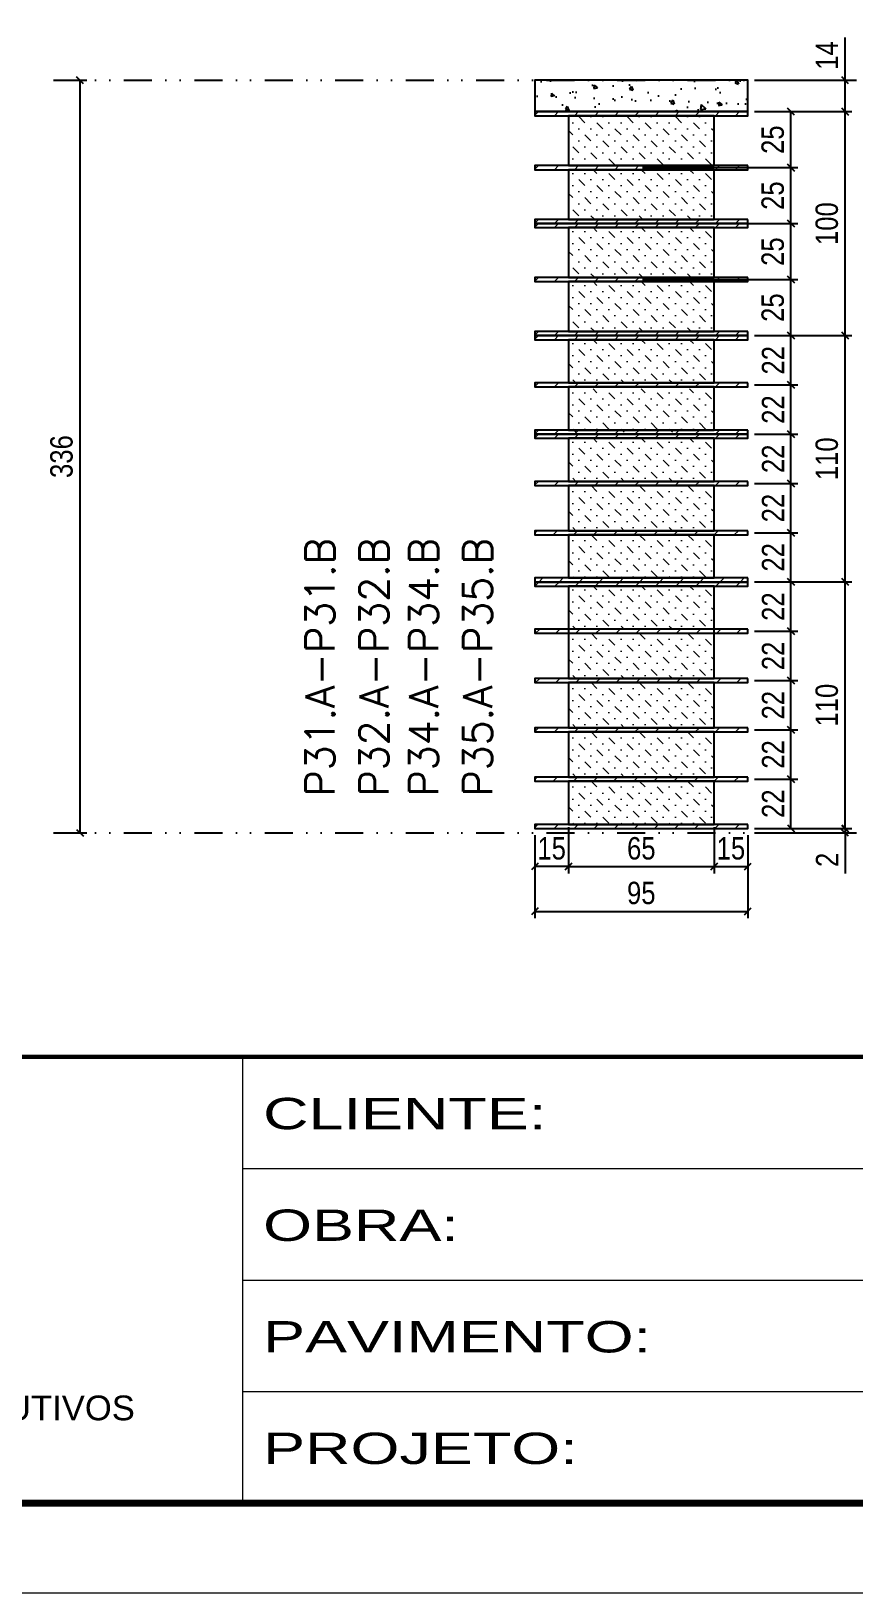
# Model space of a CAD drawing. Header units: millimetres. Extents: x 1945 to 8225, y 304 to 15137.
# Drawn here: x 2276 to 2643, y 1453 to 2150 of the extents above; entities that cross this region are included whole.
import ezdxf

# ---------------------------------------------------------------- set-up
doc = ezdxf.new("R2010")
doc.units = ezdxf.units.MM
for name, pattern in [('CONTINUO', [0]), ('DASHED', [0.75, 0.5, -0.25]), ('DIVIDE2', [0.625, 0.25, -0.125, 0, -0.125, 0, -0.125])]:
    doc.linetypes.add(name, pattern=pattern)
for name, color, linetype, lineweight in [('CONCRETO', 251, 'Continuous', 25), ('Folhas', 255, 'Continuous', 9), ('HACHURACONCRETO', 7, 'Continuous', 13), ('SARRAFO DE PRESSAO', 251, 'DASHED', 9), ('Texto Seção', 7, 'Continuous', 15)]:
    doc.layers.add(name, color=color, linetype=linetype, lineweight=lineweight)
doc.layers.add('COTA', color=241, linetype='Continuous')
doc.layers.add('Nível', color=160, linetype='Continuous')
doc.styles.add('ARIAL', font='arial.ttf')
doc.styles.add('COTA TECNICA', font='techl___.ttf', dxfattribs={"height": 10})
doc.styles.add('COTA TECNICA-50', font='techl___.ttf', dxfattribs={"height": 10})
doc.styles.add('REGUA-120', font='ROMANS.shx', dxfattribs={"height": 15})
doc.styles.add('Tecnologia', font='')
doc.styles.get('Tecnologia').set_extended_font_data('Forgotten Futurist')
doc.dimstyles.new('COTA PAINEL-50', dxfattribs={"dimtxt": 10, "dimasz": 3, "dimexe": 3, "dimexo": 3, "dimgap": 3, "dimtad": 1, "dimdec": 1, "dimzin": 12, "dimdsep": 46, "dimtxsty": 'COTA TECNICA-50', "dimblk1": 'OBLIQUE', "dimblk2": 'OBLIQUE', "dimsah": 1, "dimcen": 0.9, "dimclrd": 4, "dimclre": 4, "dimclrt": 240, "dimadec": 1, "dimazin": 3, "dimtfac": 1, "dimtdec": 1, "dimtmove": 0, "dimatfit": 3, "dimfxl": 1, "dimtolj": 1, "dimtzin": 12, "dimarcsym": 0})
doc.dimstyles.new('PAINEL', dxfattribs={"dimtxt": 10, "dimasz": 3, "dimexe": 3, "dimexo": 3, "dimgap": 3, "dimtad": 1, "dimdec": 1, "dimzin": 12, "dimdsep": 46, "dimtxsty": 'COTA TECNICA', "dimblk1": 'OBLIQUE', "dimblk2": 'OBLIQUE', "dimsah": 1, "dimcen": 0.9, "dimclrd": 4, "dimclre": 4, "dimclrt": 240, "dimadec": 1, "dimazin": 3, "dimtfac": 1, "dimtdec": 1, "dimtmove": 0, "dimatfit": 3, "dimfxl": 1, "dimtolj": 1, "dimtzin": 12, "dimarcsym": 0})
pattern_1 = [(45, (19209.22, 5508.4567), (-4.490128, 4.490128), [])]

# ---------------------------------------------------------------- blocks, each defined once
blk = doc.blocks.new('9999999999')
at = {"color": 30, "linetype": 'CONTINUO'}
for p, q in [((98564.56, 34230.21), (98564.56, 34429.45)), ((98564.56, 34379.64), (99583.98, 34379.64)), ((98564.56, 34329.83), (99487.98, 34329.83)), ((98564.56, 34280.02), (99487.98, 34280.02))]:
    blk.add_line(p, q, dxfattribs=at)
at = {"color": 30, "linetype": 'CONTINUO', "const_width": 2}
blk.add_lwpolyline([(99583.98, 34230.21), (99583.98, 34414.45, 0.414214), (99568.98, 34429.45), (98228.98, 34429.45, 0.414214), (98213.98, 34414.45), (98213.98, 34245.21, 0.414214), (98228.98, 34230.21), (99583.98, 34230.21)], format="xyb", dxfattribs=at)
at = {"layer": 'Folhas'}
blk.add_lwpolyline([(98138.98, 34190.21), (99623.98, 34190.21), (99623.98, 35240.21), (98138.98, 35240.21)], close=True, dxfattribs=at)
at = {"layer": 'Folhas', "color": 30, "const_width": 3}
blk.add_lwpolyline([(98213.98, 34230.21), (99583.98, 34230.21), (99583.98, 35200.21), (98213.98, 35200.21)], close=True, dxfattribs=at)
at = {"color": 7, "linetype": 'Continuous', "ltscale": 5, "style": 'ARIAL'}
blk.add_text('NOVA SISTEMAS CONSTRUTIVOS', height=11.0592, dxfattribs=at).set_placement((98263.19, 34267.21))
at = {"layer": 'Folhas', "color": 7, "style": 'Tecnologia', "width": 1.5}
for s, p in [('CLIENTE:', (98573.65, 34397.17)), ('OBRA:', (98573.65, 34347.31)), ('PAVIMENTO:', (98573.65, 34297.5)), ('PROJETO:', (98573.65, 34247.69))]:
    blk.add_text(s, height=14, dxfattribs=at).set_placement(p)
blk = doc.blocks.new('_Oblique')
at = {"color": 0, "linetype": 'ByBlock', "lineweight": -2}
blk.add_line((-0.5, -0.5), (0.5, 0.5), dxfattribs=at)
blk = doc.blocks.new('*D1348')
at = {"layer": 'COTA', "color": 4, "lineweight": -2, "transparency": 16777216}
for p, q in [((2500.84, 1791.07), (2500.84, 1754.03)), ((2595.84, 1791.04), (2595.84, 1754.03)), ((2500.84, 1757.03), (2595.84, 1757.03))]:
    blk.add_line(p, q, dxfattribs=at)
at = {"layer": 'Defpoints', "color": 0, "transparency": 16777216}
for p in [(2500.84, 1794.07), (2595.84, 1794.04), (2595.84, 1757.03)]:
    blk.add_point(p, dxfattribs=at)
at = {"layer": 'COTA', "color": 4, "lineweight": -2, "transparency": 16777216, "xscale": 3, "yscale": 3, "zscale": 3, "rotation": 180}
blk.add_blockref('_Oblique', (2500.84, 1757.03), dxfattribs=at)
at = {"layer": 'COTA', "color": 4, "lineweight": -2, "transparency": 16777216, "xscale": 3, "yscale": 3, "zscale": 3}
blk.add_blockref('_Oblique', (2595.84, 1757.03), dxfattribs=at)
at = {"layer": 'COTA', "color": 240, "transparency": 16777216, "insert": (2548.34, 1765.17), "char_height": 10, "attachment_point": 5, "style": 'COTA TECNICA'}
blk.add_mtext('\\A1;95', dxfattribs=at)
blk = doc.blocks.new('*D1349')
at = {"layer": 'COTA', "color": 4, "lineweight": -2, "transparency": 16777216}
for p, q in [((2515.84, 1794.67), (2515.84, 1773.99)), ((2500.84, 1791.07), (2500.84, 1773.99)), ((2515.84, 1776.99), (2500.84, 1776.99))]:
    blk.add_line(p, q, dxfattribs=at)
at = {"layer": 'Defpoints', "color": 0, "transparency": 16777216}
for p in [(2500.84, 1794.07), (2515.84, 1797.67), (2500.84, 1776.99)]:
    blk.add_point(p, dxfattribs=at)
at = {"layer": 'COTA', "color": 4, "lineweight": -2, "transparency": 16777216, "xscale": 3, "yscale": 3, "zscale": 3, "rotation": 180}
blk.add_blockref('_Oblique', (2500.84, 1776.99), dxfattribs=at)
at = {"layer": 'COTA', "color": 4, "lineweight": -2, "transparency": 16777216, "xscale": 3, "yscale": 3, "zscale": 3}
blk.add_blockref('_Oblique', (2515.84, 1776.99), dxfattribs=at)
at = {"layer": 'COTA', "color": 240, "transparency": 16777216, "insert": (2508.34, 1785.1), "char_height": 10, "attachment_point": 5, "style": 'COTA TECNICA'}
blk.add_mtext('\\A1;15', dxfattribs=at)
blk = doc.blocks.new('*D1350')
at = {"layer": 'COTA', "color": 4, "lineweight": -2, "transparency": 16777216}
for p, q in [((2580.88, 1794.67), (2580.88, 1773.99)), ((2595.84, 1791.04), (2595.84, 1773.99)), ((2580.88, 1776.99), (2595.84, 1776.99))]:
    blk.add_line(p, q, dxfattribs=at)
at = {"layer": 'Defpoints', "color": 0, "transparency": 16777216}
for p in [(2580.88, 1797.67), (2595.84, 1794.04), (2595.84, 1776.99)]:
    blk.add_point(p, dxfattribs=at)
at = {"layer": 'COTA', "color": 4, "lineweight": -2, "transparency": 16777216, "xscale": 3, "yscale": 3, "zscale": 3, "rotation": 180}
blk.add_blockref('_Oblique', (2580.88, 1776.99), dxfattribs=at)
at = {"layer": 'COTA', "color": 4, "lineweight": -2, "transparency": 16777216, "xscale": 3, "yscale": 3, "zscale": 3}
blk.add_blockref('_Oblique', (2595.84, 1776.99), dxfattribs=at)
at = {"layer": 'COTA', "color": 240, "transparency": 16777216, "insert": (2588.36, 1785.1), "char_height": 10, "attachment_point": 5, "style": 'COTA TECNICA'}
blk.add_mtext('\\A1;15', dxfattribs=at)
blk = doc.blocks.new('*D1351')
at = {"layer": 'COTA', "color": 4, "lineweight": -2, "transparency": 16777216}
for p, q in [((2515.84, 1794.67), (2515.84, 1773.99)), ((2580.88, 1794.67), (2580.88, 1773.99)), ((2515.84, 1776.99), (2580.88, 1776.99))]:
    blk.add_line(p, q, dxfattribs=at)
at = {"layer": 'Defpoints', "color": 0, "transparency": 16777216}
for p in [(2515.84, 1797.67), (2580.88, 1797.67), (2580.88, 1776.99)]:
    blk.add_point(p, dxfattribs=at)
at = {"layer": 'COTA', "color": 4, "lineweight": -2, "transparency": 16777216, "xscale": 3, "yscale": 3, "zscale": 3, "rotation": 180}
blk.add_blockref('_Oblique', (2515.84, 1776.99), dxfattribs=at)
at = {"layer": 'COTA', "color": 4, "lineweight": -2, "transparency": 16777216, "xscale": 3, "yscale": 3, "zscale": 3}
blk.add_blockref('_Oblique', (2580.88, 1776.99), dxfattribs=at)
at = {"layer": 'COTA', "color": 240, "transparency": 16777216, "insert": (2548.36, 1785.1), "char_height": 10, "attachment_point": 5, "style": 'COTA TECNICA'}
blk.add_mtext('\\A1;65', dxfattribs=at)
blk = doc.blocks.new('*D1352')
at = {"layer": 'COTA', "color": 4, "lineweight": -2, "transparency": 16777216}
for p, q in [((2598.84, 1794.07), (2642.28, 1794.07)), ((2598.84, 1792.07), (2642.28, 1792.07)), ((2639.28, 1794.07), (2639.28, 1797.07)), ((2639.28, 1794.07), (2639.28, 1792.07)), ((2639.28, 1792.07), (2639.28, 1773.96))]:
    blk.add_line(p, q, dxfattribs=at)
at = {"layer": 'Defpoints', "color": 0, "transparency": 16777216}
for p in [(2595.84, 1794.07), (2595.84, 1792.07), (2639.28, 1792.07)]:
    blk.add_point(p, dxfattribs=at)
at = {"layer": 'COTA', "color": 4, "lineweight": -2, "transparency": 16777216, "xscale": 3, "yscale": 3, "zscale": 3}
for p, rotation in [((2639.28, 1794.07), 270), ((2639.28, 1792.07), 90)]:
    blk.add_blockref('_Oblique', p, dxfattribs=dict(at, rotation=rotation))
at = {"layer": 'COTA', "color": 240, "transparency": 16777216, "insert": (2631.28, 1780.01), "char_height": 10, "attachment_point": 5, "rotation": 90, "style": 'COTA TECNICA'}
blk.add_mtext('\\A1;2', dxfattribs=at)
blk = doc.blocks.new('*D1353')
at = {"layer": 'COTA', "color": 4, "lineweight": -2, "transparency": 16777216}
for p, q in [((2598.85, 1904.09), (2642.29, 1904.09)), ((2639.29, 1794.09), (2639.29, 1904.09)), ((2598.85, 1794.09), (2642.29, 1794.09))]:
    blk.add_line(p, q, dxfattribs=at)
at = {"layer": 'Defpoints', "color": 0, "transparency": 16777216}
for p in [(2595.85, 1904.09), (2639.29, 1904.09), (2595.85, 1794.09)]:
    blk.add_point(p, dxfattribs=at)
at = {"layer": 'COTA', "color": 4, "lineweight": -2, "transparency": 16777216, "xscale": 3, "yscale": 3, "zscale": 3}
for p, rotation in [((2639.29, 1904.09), 90), ((2639.29, 1794.09), 270)]:
    blk.add_blockref('_Oblique', p, dxfattribs=dict(at, rotation=rotation))
at = {"layer": 'COTA', "color": 240, "transparency": 16777216, "insert": (2631.18, 1849.09), "char_height": 10, "attachment_point": 5, "rotation": 90, "style": 'COTA TECNICA'}
blk.add_mtext('\\A1;110', dxfattribs=at)
blk = doc.blocks.new('*D1354')
at = {"layer": 'COTA', "color": 4, "lineweight": -2, "transparency": 16777216}
for p, q in [((2598.85, 2014.09), (2642.29, 2014.09)), ((2639.29, 1904.09), (2639.29, 2014.09)), ((2598.85, 1904.09), (2642.29, 1904.09))]:
    blk.add_line(p, q, dxfattribs=at)
at = {"layer": 'Defpoints', "color": 0, "transparency": 16777216}
for p in [(2595.85, 2014.09), (2639.29, 2014.09), (2595.85, 1904.09)]:
    blk.add_point(p, dxfattribs=at)
at = {"layer": 'COTA', "color": 4, "lineweight": -2, "transparency": 16777216, "xscale": 3, "yscale": 3, "zscale": 3}
for p, rotation in [((2639.29, 2014.09), 90), ((2639.29, 1904.09), 270)]:
    blk.add_blockref('_Oblique', p, dxfattribs=dict(at, rotation=rotation))
at = {"layer": 'COTA', "color": 240, "transparency": 16777216, "insert": (2631.18, 1959.09), "char_height": 10, "attachment_point": 5, "rotation": 90, "style": 'COTA TECNICA'}
blk.add_mtext('\\A1;110', dxfattribs=at)
blk = doc.blocks.new('*D1355')
at = {"layer": 'COTA', "color": 4, "lineweight": -2, "transparency": 16777216}
for p, q in [((2598.84, 1816.07), (2618.16, 1816.07)), ((2615.16, 1794.09), (2615.16, 1816.07)), ((2598.85, 1794.09), (2618.16, 1794.09))]:
    blk.add_line(p, q, dxfattribs=at)
at = {"layer": 'Defpoints', "color": 0, "transparency": 16777216}
for p in [(2595.84, 1816.07), (2615.16, 1816.07), (2595.85, 1794.09)]:
    blk.add_point(p, dxfattribs=at)
at = {"layer": 'COTA', "color": 4, "lineweight": -2, "transparency": 16777216, "xscale": 3, "yscale": 3, "zscale": 3}
for p, rotation in [((2615.16, 1816.07), 90), ((2615.16, 1794.09), 270)]:
    blk.add_blockref('_Oblique', p, dxfattribs=dict(at, rotation=rotation))
at = {"layer": 'COTA', "color": 240, "transparency": 16777216, "insert": (2607.16, 1805.08), "char_height": 10, "attachment_point": 5, "rotation": 90, "style": 'COTA TECNICA'}
blk.add_mtext('\\A1;22', dxfattribs=at)
blk = doc.blocks.new('*D1356')
at = {"layer": 'COTA', "color": 4, "lineweight": -2, "transparency": 16777216}
for p, q in [((2598.84, 1838.07), (2618.16, 1838.07)), ((2615.16, 1816.07), (2615.16, 1838.07)), ((2598.84, 1816.07), (2618.16, 1816.07))]:
    blk.add_line(p, q, dxfattribs=at)
at = {"layer": 'Defpoints', "color": 0, "transparency": 16777216}
for p in [(2595.84, 1838.07), (2615.16, 1838.07), (2595.84, 1816.07)]:
    blk.add_point(p, dxfattribs=at)
at = {"layer": 'COTA', "color": 4, "lineweight": -2, "transparency": 16777216, "xscale": 3, "yscale": 3, "zscale": 3}
for p, rotation in [((2615.16, 1838.07), 90), ((2615.16, 1816.07), 270)]:
    blk.add_blockref('_Oblique', p, dxfattribs=dict(at, rotation=rotation))
at = {"layer": 'COTA', "color": 240, "transparency": 16777216, "insert": (2607.16, 1827.07), "char_height": 10, "attachment_point": 5, "rotation": 90, "style": 'COTA TECNICA'}
blk.add_mtext('\\A1;22', dxfattribs=at)
blk = doc.blocks.new('*D1357')
at = {"layer": 'COTA', "color": 4, "lineweight": -2, "transparency": 16777216}
for p, q in [((2598.84, 1860.07), (2618.16, 1860.07)), ((2615.16, 1838.07), (2615.16, 1860.07)), ((2598.84, 1838.07), (2618.16, 1838.07))]:
    blk.add_line(p, q, dxfattribs=at)
at = {"layer": 'Defpoints', "color": 0, "transparency": 16777216}
for p in [(2595.84, 1860.07), (2615.16, 1860.07), (2595.84, 1838.07)]:
    blk.add_point(p, dxfattribs=at)
at = {"layer": 'COTA', "color": 4, "lineweight": -2, "transparency": 16777216, "xscale": 3, "yscale": 3, "zscale": 3}
for p, rotation in [((2615.16, 1860.07), 90), ((2615.16, 1838.07), 270)]:
    blk.add_blockref('_Oblique', p, dxfattribs=dict(at, rotation=rotation))
at = {"layer": 'COTA', "color": 240, "transparency": 16777216, "insert": (2607.16, 1849.07), "char_height": 10, "attachment_point": 5, "rotation": 90, "style": 'COTA TECNICA'}
blk.add_mtext('\\A1;22', dxfattribs=at)
blk = doc.blocks.new('*D1358')
at = {"layer": 'COTA', "color": 4, "lineweight": -2, "transparency": 16777216}
for p, q in [((2598.84, 1882.07), (2618.16, 1882.07)), ((2615.16, 1860.07), (2615.16, 1882.07)), ((2598.84, 1860.07), (2618.16, 1860.07))]:
    blk.add_line(p, q, dxfattribs=at)
at = {"layer": 'Defpoints', "color": 0, "transparency": 16777216}
for p in [(2595.84, 1882.07), (2615.16, 1882.07), (2595.84, 1860.07)]:
    blk.add_point(p, dxfattribs=at)
at = {"layer": 'COTA', "color": 4, "lineweight": -2, "transparency": 16777216, "xscale": 3, "yscale": 3, "zscale": 3}
for p, rotation in [((2615.16, 1882.07), 90), ((2615.16, 1860.07), 270)]:
    blk.add_blockref('_Oblique', p, dxfattribs=dict(at, rotation=rotation))
at = {"layer": 'COTA', "color": 240, "transparency": 16777216, "insert": (2607.16, 1871.07), "char_height": 10, "attachment_point": 5, "rotation": 90, "style": 'COTA TECNICA'}
blk.add_mtext('\\A1;22', dxfattribs=at)
blk = doc.blocks.new('*D1359')
at = {"layer": 'COTA', "color": 4, "lineweight": -2, "transparency": 16777216}
for p, q in [((2598.85, 1904.09), (2618.16, 1904.09)), ((2615.16, 1882.07), (2615.16, 1904.09)), ((2598.84, 1882.07), (2618.16, 1882.07))]:
    blk.add_line(p, q, dxfattribs=at)
at = {"layer": 'Defpoints', "color": 0, "transparency": 16777216}
for p in [(2595.85, 1904.09), (2615.16, 1904.09), (2595.84, 1882.07)]:
    blk.add_point(p, dxfattribs=at)
at = {"layer": 'COTA', "color": 4, "lineweight": -2, "transparency": 16777216, "xscale": 3, "yscale": 3, "zscale": 3}
for p, rotation in [((2615.16, 1904.09), 90), ((2615.16, 1882.07), 270)]:
    blk.add_blockref('_Oblique', p, dxfattribs=dict(at, rotation=rotation))
at = {"layer": 'COTA', "color": 240, "transparency": 16777216, "insert": (2607.16, 1893.08), "char_height": 10, "attachment_point": 5, "rotation": 90, "style": 'COTA TECNICA'}
blk.add_mtext('\\A1;22', dxfattribs=at)
blk = doc.blocks.new('*D1360')
at = {"layer": 'COTA', "color": 4, "lineweight": -2, "transparency": 16777216}
for p, q in [((2598.84, 1926.07), (2618.16, 1926.07)), ((2615.16, 1904.09), (2615.16, 1926.07)), ((2598.85, 1904.09), (2618.16, 1904.09))]:
    blk.add_line(p, q, dxfattribs=at)
at = {"layer": 'Defpoints', "color": 0, "transparency": 16777216}
for p in [(2595.84, 1926.07), (2615.16, 1926.07), (2595.85, 1904.09)]:
    blk.add_point(p, dxfattribs=at)
at = {"layer": 'COTA', "color": 4, "lineweight": -2, "transparency": 16777216, "xscale": 3, "yscale": 3, "zscale": 3}
for p, rotation in [((2615.16, 1926.07), 90), ((2615.16, 1904.09), 270)]:
    blk.add_blockref('_Oblique', p, dxfattribs=dict(at, rotation=rotation))
at = {"layer": 'COTA', "color": 240, "transparency": 16777216, "insert": (2607.16, 1915.08), "char_height": 10, "attachment_point": 5, "rotation": 90, "style": 'COTA TECNICA'}
blk.add_mtext('\\A1;22', dxfattribs=at)
blk = doc.blocks.new('*D1361')
at = {"layer": 'COTA', "color": 4, "lineweight": -2, "transparency": 16777216}
for p, q in [((2598.84, 1948.07), (2618.16, 1948.07)), ((2615.16, 1926.07), (2615.16, 1948.07)), ((2598.84, 1926.07), (2618.16, 1926.07))]:
    blk.add_line(p, q, dxfattribs=at)
at = {"layer": 'Defpoints', "color": 0, "transparency": 16777216}
for p in [(2595.84, 1948.07), (2615.16, 1948.07), (2595.84, 1926.07)]:
    blk.add_point(p, dxfattribs=at)
at = {"layer": 'COTA', "color": 4, "lineweight": -2, "transparency": 16777216, "xscale": 3, "yscale": 3, "zscale": 3}
for p, rotation in [((2615.16, 1948.07), 90), ((2615.16, 1926.07), 270)]:
    blk.add_blockref('_Oblique', p, dxfattribs=dict(at, rotation=rotation))
at = {"layer": 'COTA', "color": 240, "transparency": 16777216, "insert": (2607.16, 1937.07), "char_height": 10, "attachment_point": 5, "rotation": 90, "style": 'COTA TECNICA'}
blk.add_mtext('\\A1;22', dxfattribs=at)
blk = doc.blocks.new('*D1362')
at = {"layer": 'COTA', "color": 4, "lineweight": -2, "transparency": 16777216}
for p, q in [((2598.84, 1970.07), (2618.16, 1970.07)), ((2615.16, 1948.07), (2615.16, 1970.07)), ((2598.84, 1948.07), (2618.16, 1948.07))]:
    blk.add_line(p, q, dxfattribs=at)
at = {"layer": 'Defpoints', "color": 0, "transparency": 16777216}
for p in [(2595.84, 1970.07), (2615.16, 1970.07), (2595.84, 1948.07)]:
    blk.add_point(p, dxfattribs=at)
at = {"layer": 'COTA', "color": 4, "lineweight": -2, "transparency": 16777216, "xscale": 3, "yscale": 3, "zscale": 3}
for p, rotation in [((2615.16, 1970.07), 90), ((2615.16, 1948.07), 270)]:
    blk.add_blockref('_Oblique', p, dxfattribs=dict(at, rotation=rotation))
at = {"layer": 'COTA', "color": 240, "transparency": 16777216, "insert": (2607.16, 1959.07), "char_height": 10, "attachment_point": 5, "rotation": 90, "style": 'COTA TECNICA'}
blk.add_mtext('\\A1;22', dxfattribs=at)
blk = doc.blocks.new('*D1363')
at = {"layer": 'COTA', "color": 4, "lineweight": -2, "transparency": 16777216}
for p, q in [((2598.84, 1992.07), (2618.16, 1992.07)), ((2615.16, 1970.07), (2615.16, 1992.07)), ((2598.84, 1970.07), (2618.16, 1970.07))]:
    blk.add_line(p, q, dxfattribs=at)
at = {"layer": 'Defpoints', "color": 0, "transparency": 16777216}
for p in [(2595.84, 1992.07), (2615.16, 1992.07), (2595.84, 1970.07)]:
    blk.add_point(p, dxfattribs=at)
at = {"layer": 'COTA', "color": 4, "lineweight": -2, "transparency": 16777216, "xscale": 3, "yscale": 3, "zscale": 3}
for p, rotation in [((2615.16, 1992.07), 90), ((2615.16, 1970.07), 270)]:
    blk.add_blockref('_Oblique', p, dxfattribs=dict(at, rotation=rotation))
at = {"layer": 'COTA', "color": 240, "transparency": 16777216, "insert": (2607.16, 1981.07), "char_height": 10, "attachment_point": 5, "rotation": 90, "style": 'COTA TECNICA'}
blk.add_mtext('\\A1;22', dxfattribs=at)
blk = doc.blocks.new('*D1364')
at = {"layer": 'COTA', "color": 4, "lineweight": -2, "transparency": 16777216}
for p, q in [((2598.84, 2014.07), (2618.16, 2014.07)), ((2615.16, 1992.07), (2615.16, 2014.07)), ((2598.84, 1992.07), (2618.16, 1992.07))]:
    blk.add_line(p, q, dxfattribs=at)
at = {"layer": 'Defpoints', "color": 0, "transparency": 16777216}
for p in [(2595.84, 2014.07), (2615.16, 2014.07), (2595.84, 1992.07)]:
    blk.add_point(p, dxfattribs=at)
at = {"layer": 'COTA', "color": 4, "lineweight": -2, "transparency": 16777216, "xscale": 3, "yscale": 3, "zscale": 3}
for p, rotation in [((2615.16, 2014.07), 90), ((2615.16, 1992.07), 270)]:
    blk.add_blockref('_Oblique', p, dxfattribs=dict(at, rotation=rotation))
at = {"layer": 'COTA', "color": 240, "transparency": 16777216, "insert": (2607.16, 2003.07), "char_height": 10, "attachment_point": 5, "rotation": 90, "style": 'COTA TECNICA'}
blk.add_mtext('\\A1;22', dxfattribs=at)
blk = doc.blocks.new('*D1365')
at = {"layer": 'COTA', "color": 4, "lineweight": -2, "transparency": 16777216}
for p, q in [((2548.84, 2039.09), (2618.16, 2039.09)), ((2615.16, 2014.07), (2615.16, 2039.09)), ((2598.84, 2014.07), (2618.16, 2014.07))]:
    blk.add_line(p, q, dxfattribs=at)
at = {"layer": 'Defpoints', "color": 0, "transparency": 16777216}
for p in [(2545.84, 2039.09), (2615.16, 2039.09), (2595.84, 2014.07)]:
    blk.add_point(p, dxfattribs=at)
at = {"layer": 'COTA', "color": 4, "lineweight": -2, "transparency": 16777216, "xscale": 3, "yscale": 3, "zscale": 3}
for p, rotation in [((2615.16, 2039.09), 90), ((2615.16, 2014.07), 270)]:
    blk.add_blockref('_Oblique', p, dxfattribs=dict(at, rotation=rotation))
at = {"layer": 'COTA', "color": 240, "transparency": 16777216, "insert": (2607.05, 2026.58), "char_height": 10, "attachment_point": 5, "rotation": 90, "style": 'COTA TECNICA'}
blk.add_mtext('\\A1;25', dxfattribs=at)
blk = doc.blocks.new('*D1366')
at = {"layer": 'COTA', "color": 4, "lineweight": -2, "transparency": 16777216}
for p, q in [((2548.84, 2064.08), (2618.16, 2064.08)), ((2615.16, 2039.09), (2615.16, 2064.08)), ((2548.84, 2039.09), (2618.16, 2039.09))]:
    blk.add_line(p, q, dxfattribs=at)
at = {"layer": 'Defpoints', "color": 0, "transparency": 16777216}
for p in [(2545.84, 2064.08), (2615.16, 2064.08), (2545.84, 2039.09)]:
    blk.add_point(p, dxfattribs=at)
at = {"layer": 'COTA', "color": 4, "lineweight": -2, "transparency": 16777216, "xscale": 3, "yscale": 3, "zscale": 3}
for p, rotation in [((2615.16, 2064.08), 90), ((2615.16, 2039.09), 270)]:
    blk.add_blockref('_Oblique', p, dxfattribs=dict(at, rotation=rotation))
at = {"layer": 'COTA', "color": 240, "transparency": 16777216, "insert": (2607.05, 2051.58), "char_height": 10, "attachment_point": 5, "rotation": 90, "style": 'COTA TECNICA'}
blk.add_mtext('\\A1;25', dxfattribs=at)
blk = doc.blocks.new('*D1367')
at = {"layer": 'COTA', "color": 4, "lineweight": -2, "transparency": 16777216}
for p, q in [((2548.84, 2089.07), (2618.16, 2089.07)), ((2615.16, 2064.08), (2615.16, 2089.07)), ((2548.84, 2064.08), (2618.16, 2064.08))]:
    blk.add_line(p, q, dxfattribs=at)
at = {"layer": 'Defpoints', "color": 0, "transparency": 16777216}
for p in [(2545.84, 2089.07), (2615.16, 2089.07), (2545.84, 2064.08)]:
    blk.add_point(p, dxfattribs=at)
at = {"layer": 'COTA', "color": 4, "lineweight": -2, "transparency": 16777216, "xscale": 3, "yscale": 3, "zscale": 3}
for p, rotation in [((2615.16, 2089.07), 90), ((2615.16, 2064.08), 270)]:
    blk.add_blockref('_Oblique', p, dxfattribs=dict(at, rotation=rotation))
at = {"layer": 'COTA', "color": 240, "transparency": 16777216, "insert": (2607.05, 2076.58), "char_height": 10, "attachment_point": 5, "rotation": 90, "style": 'COTA TECNICA'}
blk.add_mtext('\\A1;25', dxfattribs=at)
blk = doc.blocks.new('*D1368')
at = {"layer": 'COTA', "color": 4, "lineweight": -2, "transparency": 16777216}
for p, q in [((2598.84, 2114.07), (2618.16, 2114.07)), ((2615.16, 2089.07), (2615.16, 2114.07)), ((2548.84, 2089.07), (2618.16, 2089.07))]:
    blk.add_line(p, q, dxfattribs=at)
at = {"layer": 'Defpoints', "color": 0, "transparency": 16777216}
for p in [(2595.84, 2114.07), (2615.16, 2114.07), (2545.84, 2089.07)]:
    blk.add_point(p, dxfattribs=at)
at = {"layer": 'COTA', "color": 4, "lineweight": -2, "transparency": 16777216, "xscale": 3, "yscale": 3, "zscale": 3}
for p, rotation in [((2615.16, 2114.07), 90), ((2615.16, 2089.07), 270)]:
    blk.add_blockref('_Oblique', p, dxfattribs=dict(at, rotation=rotation))
at = {"layer": 'COTA', "color": 240, "transparency": 16777216, "insert": (2607.05, 2101.57), "char_height": 10, "attachment_point": 5, "rotation": 90, "style": 'COTA TECNICA'}
blk.add_mtext('\\A1;25', dxfattribs=at)
blk = doc.blocks.new('*D1371')
at = {"layer": 'COTA', "color": 4, "lineweight": -2, "transparency": 16777216}
for p, q in [((2639.29, 2128.07), (2639.29, 2147.18)), ((2598.84, 2128.07), (2642.29, 2128.07)), ((2639.29, 2114.07), (2639.29, 2128.07)), ((2598.84, 2114.07), (2642.29, 2114.07))]:
    blk.add_line(p, q, dxfattribs=at)
at = {"layer": 'Defpoints', "color": 0, "transparency": 16777216}
for p in [(2595.84, 2128.07), (2639.29, 2128.07), (2595.84, 2114.07)]:
    blk.add_point(p, dxfattribs=at)
at = {"layer": 'COTA', "color": 4, "lineweight": -2, "transparency": 16777216, "xscale": 3, "yscale": 3, "zscale": 3}
for p, rotation in [((2639.29, 2128.07), 90), ((2639.29, 2114.07), 270)]:
    blk.add_blockref('_Oblique', p, dxfattribs=dict(at, rotation=rotation))
at = {"layer": 'COTA', "color": 240, "transparency": 16777216, "insert": (2631.21, 2139.12), "char_height": 10, "attachment_point": 5, "rotation": 90, "style": 'COTA TECNICA'}
blk.add_mtext('\\A1;14', dxfattribs=at)
blk = doc.blocks.new('*D1374')
at = {"layer": 'COTA', "color": 4, "lineweight": -2, "transparency": 16777216}
for p, q in [((2288.94, 2128.07), (2300.8, 2128.07)), ((2297.8, 1792.07), (2297.8, 2128.07)), ((2288.94, 1792.07), (2300.8, 1792.07))]:
    blk.add_line(p, q, dxfattribs=at)
at = {"layer": 'Defpoints', "color": 0, "transparency": 16777216}
for p in [(2285.94, 2128.07), (2297.8, 2128.07), (2285.94, 1792.07)]:
    blk.add_point(p, dxfattribs=at)
at = {"layer": 'COTA', "color": 4, "lineweight": -2, "transparency": 16777216, "xscale": 3, "yscale": 3, "zscale": 3}
for p, rotation in [((2297.8, 2128.07), 90), ((2297.8, 1792.07), 270)]:
    blk.add_blockref('_Oblique', p, dxfattribs=dict(at, rotation=rotation))
at = {"layer": 'COTA', "color": 240, "transparency": 16777216, "insert": (2289.58, 1960.07), "char_height": 10, "attachment_point": 5, "rotation": 90, "style": 'COTA TECNICA-50'}
blk.add_mtext('\\A1;336', dxfattribs=at)
blk = doc.blocks.new('*D1375')
at = {"layer": 'COTA', "color": 4, "lineweight": -2, "transparency": 16777216}
for p, q in [((2598.85, 2114.07), (2642.29, 2114.07)), ((2639.29, 2014.09), (2639.29, 2114.07)), ((2598.85, 2014.09), (2642.29, 2014.09))]:
    blk.add_line(p, q, dxfattribs=at)
at = {"layer": 'Defpoints', "color": 0, "transparency": 16777216}
for p in [(2595.85, 2114.07), (2639.29, 2114.07), (2595.85, 2014.09)]:
    blk.add_point(p, dxfattribs=at)
at = {"layer": 'COTA', "color": 4, "lineweight": -2, "transparency": 16777216, "xscale": 3, "yscale": 3, "zscale": 3}
for p, rotation in [((2639.29, 2114.07), 90), ((2639.29, 2014.09), 270)]:
    blk.add_blockref('_Oblique', p, dxfattribs=dict(at, rotation=rotation))
at = {"layer": 'COTA', "color": 240, "transparency": 16777216, "insert": (2631.18, 2064.08), "char_height": 10, "attachment_point": 5, "rotation": 90, "style": 'COTA TECNICA'}
blk.add_mtext('\\A1;100', dxfattribs=at)

msp = doc.modelspace()

# ---------------------------------------------------------------- hatches: boundary and pattern name
at = {"layer": 'CONCRETO'}
h = msp.add_hatch(dxfattribs=at)
h.set_pattern_fill('AR-CONC', color=1, scale=0.1, angle=-90)
h.set_pattern_definition([(320, (22374.645, 3170.102), (-1.593909, -18.218467), [1.905, -20.955]), (265, (22374.645, 3170.102), (19.105685, 3.524342), [1.524, -16.764058]), (10.45144, (22374.512, 3168.584), (17.511775, -14.694125), [1.619001, -17.809024]), (316.1842, (22379.725, 3170.102), (-4.204233, -27.107904), [2.8575, -31.4325]), (6.63556, (22379.375, 3167.843), (24.742612, -23.740413), [2.428502, -26.71356]), (261.18415, (22379.725, 3170.102), (24.742612, -23.740413), [2.285997, -25.145973]), (291, (22378.455, 3167.562), (-10.22652, -15.161439), [1.905, -20.955]), (236, (22378.455, 3167.562), (18.418797, -6.180203), [1.524, -16.764]), (341.45144, (22377.603, 3166.298), (8.192277, -21.341642), [1.619001, -17.808994]), (307.5, (22374.645, 3170.102), (8.4555039, -0.3088603), [0, -16.5608, 0, -17.018, 0, -16.8275]), (277.5, (22374.645, 3170.102), (10.0180575, -6.6819663), [0, -9.7028, 0, -16.1798, 0, -6.4135]), (237.5, (22374.645, 3175.766), (-0.5728744, -13.5590595), [0, -6.35, 0, -19.812, 0, -26.289]), (227.5, (22374.645, 3178.306), (2.542649, -14.812918), [0, -8.255, 0, -13.1572, 0, -18.669])])
h.paths.add_polyline_path([(2500.84, 2114.07), (2595.84, 2114.07), (2595.84, 2128.07), (2500.84, 2128.07)])
at = {"layer": 'HACHURACONCRETO'}
h = msp.add_hatch(dxfattribs=at)
h.set_pattern_fill('ANSI31', color=256, scale=2)
h.set_pattern_definition([(45, (19209.22, 5772.5567), (-4.490128, 4.490128), [])])
h.paths.add_polyline_path([(2595.84, 2114.07), (2500.84, 2114.07), (2500.84, 2112.27), (2595.84, 2112.27)])
h = msp.add_hatch(dxfattribs=at)
h.set_pattern_fill('MUDST', color=8, scale=0.6, angle=135)
h.set_pattern_definition([(135, (20802.4397, 7769.4064), (-8.0822305, 2.6940768), [3.81, -3.81, 0, -3.81, 0, -3.81])])
h.paths.add_polyline_path([(2580.84, 2112.27), (2515.84, 2112.27), (2515.84, 2089.97), (2580.84, 2089.97)])
h = msp.add_hatch(dxfattribs=at)
h.set_pattern_fill('ANSI31', color=256, scale=2)
h.set_pattern_definition([(45, (19209.22, 5748.463), (-4.490128, 4.490128), [])])
h.paths.add_polyline_path([(2595.84, 2089.97), (2500.84, 2089.97), (2500.84, 2088.17), (2595.84, 2088.17)])
h = msp.add_hatch(dxfattribs=at)
h.set_pattern_fill('MUDST', color=8, scale=0.6, angle=135)
h.set_pattern_definition([(135, (20802.4397, 7741.313), (-8.0822305, 2.6940768), [3.81, -3.81, 0, -3.81, 0, -3.81])])
h.paths.add_polyline_path([(2580.84, 2088.17), (2515.84, 2088.17), (2515.84, 2065.88), (2580.84, 2065.88)])
h = msp.add_hatch(dxfattribs=at)
h.set_pattern_fill('ANSI31', color=256, scale=2)
h.set_pattern_definition([(45, (19209.22, 5724.37), (-4.490128, 4.490128), [])])
h.paths.add_polyline_path([(2595.84, 2065.88), (2500.84, 2065.88), (2500.84, 2064.08), (2595.84, 2064.08)])
h = msp.add_hatch(dxfattribs=at)
h.set_pattern_fill('ANSI31', color=256, scale=2)
h.set_pattern_definition([(45, (19209.22, 5722.57), (-4.490128, 4.490128), [])])
h.paths.add_polyline_path([(2595.84, 2064.08), (2500.84, 2064.08), (2500.84, 2062.28), (2595.84, 2062.28)])
h = msp.add_hatch(dxfattribs=at)
h.set_pattern_fill('MUDST', color=8, scale=0.6, angle=135)
h.set_pattern_definition([(135, (20802.4397, 7715.4196), (-8.0822305, 2.6940768), [3.81, -3.81, 0, -3.81, 0, -3.81])])
h.paths.add_polyline_path([(2580.84, 2062.28), (2515.84, 2062.28), (2515.84, 2039.99), (2580.84, 2039.99)])
h = msp.add_hatch(dxfattribs=at)
h.set_pattern_fill('ANSI31', color=256, scale=2)
h.set_pattern_definition([(45, (19209.22, 5698.4764), (-4.490128, 4.490128), [])])
h.paths.add_polyline_path([(2595.84, 2039.99), (2500.84, 2039.99), (2500.84, 2038.19), (2595.84, 2038.19)])
h = msp.add_hatch(dxfattribs=at)
h.set_pattern_fill('MUDST', color=8, scale=0.6, angle=135)
h.set_pattern_definition([(135, (20802.4397, 7691.326), (-8.0822305, 2.6940768), [3.81, -3.81, 0, -3.81, 0, -3.81])])
h.paths.add_polyline_path([(2580.84, 2038.19), (2515.84, 2038.19), (2515.84, 2015.89), (2580.84, 2015.89)])
h = msp.add_hatch(dxfattribs=at)
h.set_pattern_fill('ANSI31', color=256, scale=2)
h.set_pattern_definition([(45, (19209.2234, 5674.383), (-4.490128, 4.490128), [])])
h.paths.add_polyline_path([(2595.85, 2015.89), (2500.85, 2015.89), (2500.85, 2014.09), (2595.85, 2014.09)])
h = msp.add_hatch(dxfattribs=at)
h.set_pattern_fill('ANSI31', color=256, scale=2)
h.set_pattern_definition([(45, (19209.22, 5672.5567), (-4.490128, 4.490128), [])])
h.paths.add_polyline_path([(2595.84, 2014.07), (2500.84, 2014.07), (2500.84, 2012.27), (2595.84, 2012.27)])
h = msp.add_hatch(dxfattribs=at)
h.set_pattern_fill('MUDST', color=8, scale=0.6, angle=135)
h.set_pattern_definition([(135, (20802.4397, 7665.4064), (-8.0822305, 2.6940768), [3.81, -3.81, 0, -3.81, 0, -3.81])])
h.paths.add_polyline_path([(2580.84, 2012.27), (2515.84, 2012.27), (2515.84, 1992.97), (2580.84, 1992.97)])
h = msp.add_hatch(dxfattribs=at)
h.set_pattern_fill('ANSI31', color=256, scale=2)
h.set_pattern_definition([(45, (19209.22, 5651.4567), (-4.490128, 4.490128), [])])
h.paths.add_polyline_path([(2595.84, 1992.97), (2500.84, 1992.97), (2500.84, 1991.17), (2595.84, 1991.17)])
h = msp.add_hatch(dxfattribs=at)
h.set_pattern_fill('MUDST', color=8, scale=0.6, angle=135)
h.set_pattern_definition([(135, (20802.4397, 7643.4064), (-8.0822305, 2.6940768), [3.81, -3.81, 0, -3.81, 0, -3.81])])
h.paths.add_polyline_path([(2580.84, 1990.27), (2515.84, 1990.27), (2515.84, 1970.97), (2580.84, 1970.97)])
h = msp.add_hatch(dxfattribs=at)
h.set_pattern_fill('ANSI31', color=256, scale=2)
h.set_pattern_definition([(45, (19209.22, 5630.3567), (-4.490128, 4.490128), [])])
h.paths.add_polyline_path([(2595.84, 1971.87), (2500.84, 1971.87), (2500.84, 1970.07), (2595.84, 1970.07)])
h = msp.add_hatch(dxfattribs=at)
h.set_pattern_fill('ANSI31', color=256, scale=2)
h.set_pattern_definition([(45, (19209.22, 5628.5567), (-4.490128, 4.490128), [])])
h.paths.add_polyline_path([(2595.84, 1970.07), (2500.84, 1970.07), (2500.84, 1968.27), (2595.84, 1968.27)])
h = msp.add_hatch(dxfattribs=at)
h.set_pattern_fill('MUDST', color=8, scale=0.6, angle=135)
h.set_pattern_definition([(135, (20802.4397, 7621.4064), (-8.0822305, 2.6940768), [3.81, -3.81, 0, -3.81, 0, -3.81])])
h.paths.add_polyline_path([(2580.84, 1968.27), (2515.84, 1968.27), (2515.84, 1948.97), (2580.84, 1948.97)])
h = msp.add_hatch(dxfattribs=at)
h.set_pattern_fill('ANSI31', color=256, scale=2)
h.set_pattern_definition([(45, (19209.22, 5607.4567), (-4.490128, 4.490128), [])])
h.paths.add_polyline_path([(2595.84, 1948.97), (2500.84, 1948.97), (2500.84, 1947.17), (2595.84, 1947.17)])
h = msp.add_hatch(dxfattribs=at)
h.set_pattern_fill('MUDST', color=8, scale=0.6, angle=135)
h.set_pattern_definition([(135, (20802.4397, 7599.4064), (-8.0822305, 2.6940768), [3.81, -3.81, 0, -3.81, 0, -3.81])])
h.paths.add_polyline_path([(2580.84, 1947.17), (2515.84, 1947.17), (2515.84, 1926.97), (2580.84, 1926.97)])
h = msp.add_hatch(dxfattribs=at)
h.set_pattern_fill('ANSI31', color=256, scale=2)
h.set_pattern_definition([(45, (19209.22, 5612.9567), (-4.490128, 4.490128), [])])
h.paths.add_polyline_path([(2595.84, 1926.97), (2500.84, 1926.97), (2500.84, 1925.17), (2595.84, 1925.17)])
h = msp.add_hatch(dxfattribs=at)
h.set_pattern_fill('MUDST', color=8, scale=0.6, angle=135)
h.set_pattern_definition([(135, (20802.4397, 7577.4196), (-8.0822305, 2.6940768), [3.81, -3.81, 0, -3.81, 0, -3.81])])
h.paths.add_polyline_path([(2580.84, 1925.18), (2515.84, 1925.18), (2515.84, 1905.87), (2580.84, 1905.87)])
h = msp.add_hatch(dxfattribs=at)
h.set_pattern_fill('ANSI31', color=256, scale=2)
h.set_pattern_definition(pattern_1)
h.paths.add_polyline_path([(2595.84, 1905.87), (2500.84, 1905.87), (2500.84, 1904.07), (2595.84, 1904.07)])
h = msp.add_hatch(dxfattribs=at)
h.set_pattern_fill('ANSI31', color=256, scale=2)
h.set_pattern_definition(pattern_1)
h.paths.add_polyline_path([(2595.84, 1904.07), (2500.84, 1904.07), (2500.84, 1902.27), (2595.84, 1902.27)])
h = msp.add_hatch(dxfattribs=at)
h.set_pattern_fill('MUDST', color=8, scale=0.6, angle=135)
h.set_pattern_definition([(135, (20802.4397, 7555.4196), (-8.0822305, 2.6940768), [3.81, -3.81, 0, -3.81, 0, -3.81])])
h.paths.add_polyline_path([(2580.84, 1902.27), (2515.84, 1902.27), (2515.84, 1882.98), (2580.84, 1882.98)])
h = msp.add_hatch(dxfattribs=at)
h.set_pattern_fill('ANSI31', color=256, scale=2)
h.set_pattern_definition([(45, (19209.22, 5513.9567), (-4.490128, 4.490128), [])])
h.paths.add_polyline_path([(2595.84, 1882.97), (2500.84, 1882.97), (2500.84, 1881.17), (2595.84, 1881.17)])
h = msp.add_hatch(dxfattribs=at)
h.set_pattern_fill('MUDST', color=8, scale=0.6, angle=135)
h.set_pattern_definition([(135, (20802.4397, 7533.4064), (-8.0822305, 2.6940768), [3.81, -3.81, 0, -3.81, 0, -3.81])])
h.paths.add_polyline_path([(2580.84, 1881.17), (2515.84, 1881.17), (2515.84, 1860.97), (2580.84, 1860.97)])
h = msp.add_hatch(dxfattribs=at)
h.set_pattern_fill('ANSI31', color=256, scale=2)
h.set_pattern_definition([(45, (19209.22, 5491.9567), (-4.490128, 4.490128), [])])
h.paths.add_polyline_path([(2595.84, 1860.97), (2500.84, 1860.97), (2500.84, 1859.17), (2595.84, 1859.17)])
h = msp.add_hatch(dxfattribs=at)
h.set_pattern_fill('MUDST', color=8, scale=0.6, angle=135)
h.set_pattern_definition([(135, (20802.4397, 7511.4064), (-8.0822305, 2.6940768), [3.81, -3.81, 0, -3.81, 0, -3.81])])
h.paths.add_polyline_path([(2580.84, 1859.17), (2515.84, 1859.17), (2515.84, 1838.97), (2580.84, 1838.97)])
h = msp.add_hatch(dxfattribs=at)
h.set_pattern_fill('ANSI31', color=256, scale=2)
h.set_pattern_definition([(45, (19209.22, 5497.4567), (-4.490128, 4.490128), [])])
h.paths.add_polyline_path([(2595.84, 1838.97), (2500.84, 1838.97), (2500.84, 1837.17), (2595.84, 1837.17)])
h = msp.add_hatch(dxfattribs=at)
h.set_pattern_fill('MUDST', color=8, scale=0.6, angle=135)
h.set_pattern_definition([(135, (20802.4397, 7489.4064), (-8.0822305, 2.6940768), [3.81, -3.81, 0, -3.81, 0, -3.81])])
h.paths.add_polyline_path([(2580.84, 1837.17), (2515.84, 1837.17), (2515.84, 1816.97), (2580.84, 1816.97)])
h = msp.add_hatch(dxfattribs=at)
h.set_pattern_fill('ANSI31', color=256, scale=2)
h.set_pattern_definition([(45, (19209.22, 5502.9567), (-4.490128, 4.490128), [])])
h.paths.add_polyline_path([(2595.84, 1816.97), (2500.84, 1816.97), (2500.84, 1815.17), (2595.84, 1815.17)])
h = msp.add_hatch(dxfattribs=at)
h.set_pattern_fill('MUDST', color=8, scale=0.6, angle=135)
h.set_pattern_definition([(135, (20802.4397, 7467.4196), (-8.0822305, 2.6940768), [3.81, -3.81, 0, -3.81, 0, -3.81])])
h.paths.add_polyline_path([(2580.84, 1815.17), (2515.84, 1815.17), (2515.84, 1795.87), (2580.84, 1795.87)])
h = msp.add_hatch(dxfattribs=at)
h.set_pattern_fill('ANSI31', color=256, scale=2)
h.set_pattern_definition(pattern_1)
h.paths.add_polyline_path([(2595.84, 1795.87), (2500.84, 1795.87), (2500.84, 1794.07), (2595.84, 1794.07)])

# ---------------------------------------------------------------- linework, layer by layer
msp.add_line((2500.84, 1904.07), (2595.84, 1904.07))
for points in [[(2595.84, 2114.07), (2500.84, 2114.07), (2500.84, 2112.27), (2595.84, 2112.27)], [(2580.84, 2112.27), (2515.84, 2112.27), (2515.84, 2089.97), (2580.84, 2089.97)], [(2595.84, 2089.97), (2500.84, 2089.97), (2500.84, 2088.17), (2595.84, 2088.17)], [(2580.84, 2088.17), (2515.84, 2088.17), (2515.84, 2065.88), (2580.84, 2065.88)], [(2595.84, 2065.88), (2500.84, 2065.88), (2500.84, 2064.08), (2595.84, 2064.08)], [(2595.84, 2064.08), (2500.84, 2064.08), (2500.84, 2062.28), (2595.84, 2062.28)], [(2580.84, 2062.28), (2515.84, 2062.28), (2515.84, 2039.99), (2580.84, 2039.99)], [(2595.84, 2039.99), (2500.84, 2039.99), (2500.84, 2038.19), (2595.84, 2038.19)], [(2580.84, 2038.19), (2515.84, 2038.19), (2515.84, 2015.89), (2580.84, 2015.89)], [(2595.85, 2015.89), (2500.85, 2015.89), (2500.85, 2014.09), (2595.85, 2014.09)], [(2595.84, 2014.07), (2500.84, 2014.07), (2500.84, 2012.27), (2595.84, 2012.27)], [(2580.84, 2012.27), (2515.84, 2012.27), (2515.84, 1992.97), (2580.84, 1992.97)], [(2595.84, 1992.97), (2500.84, 1992.97), (2500.84, 1991.17), (2595.84, 1991.17)], [(2580.84, 1991.17), (2515.84, 1991.17), (2515.84, 1971.87), (2580.84, 1971.87)], [(2595.84, 1971.87), (2500.84, 1971.87), (2500.84, 1970.07), (2595.84, 1970.07)], [(2595.84, 1970.07), (2500.84, 1970.07), (2500.84, 1968.27), (2595.84, 1968.27)], [(2580.84, 1968.27), (2515.84, 1968.27), (2515.84, 1948.97), (2580.84, 1948.97)], [(2595.84, 1948.97), (2500.84, 1948.97), (2500.84, 1947.17), (2595.84, 1947.17)], [(2580.84, 1947.17), (2515.84, 1947.17), (2515.84, 1926.97), (2580.84, 1926.97)], [(2595.84, 1926.97), (2500.84, 1926.97), (2500.84, 1925.17), (2595.84, 1925.17)], [(2580.84, 1925.17), (2515.84, 1925.17), (2515.84, 1905.87), (2580.84, 1905.87)], [(2595.84, 1905.87), (2500.84, 1905.87), (2500.84, 1904.07), (2595.84, 1904.07)], [(2595.84, 1904.07), (2500.84, 1904.07), (2500.84, 1902.27), (2595.84, 1902.27)], [(2580.84, 1902.27), (2515.84, 1902.27), (2515.84, 1860.97), (2580.84, 1860.97)], [(2595.84, 1882.97), (2500.84, 1882.97), (2500.84, 1881.17), (2595.84, 1881.17)], [(2595.84, 1860.97), (2500.84, 1860.97), (2500.84, 1859.17), (2595.84, 1859.17)], [(2580.84, 1859.17), (2515.84, 1859.17), (2515.84, 1838.97), (2580.84, 1838.97)], [(2595.84, 1838.97), (2500.84, 1838.97), (2500.84, 1837.17), (2595.84, 1837.17)], [(2580.84, 1837.17), (2515.84, 1837.17), (2515.84, 1816.97), (2580.84, 1816.97)], [(2595.84, 1816.97), (2500.84, 1816.97), (2500.84, 1815.17), (2595.84, 1815.17)], [(2580.84, 1815.17), (2515.84, 1815.17), (2515.84, 1795.87), (2580.84, 1795.87)], [(2595.84, 1795.87), (2500.84, 1795.87), (2500.84, 1794.07), (2595.84, 1794.07)]]:
    msp.add_lwpolyline(points, close=True)
at = {"layer": 'CONCRETO', "color": 1}
msp.add_lwpolyline([(2500.84, 2114.07), (2595.84, 2114.07), (2595.84, 2128.07), (2500.84, 2128.07)], close=True, dxfattribs=at)
at = {"layer": 'COTA', "color": 1}
msp.add_line((2500.84, 1794.07), (2595.84, 1794.07), dxfattribs=at)
at = {"layer": 'Nível', "color": 4, "linetype": 'DIVIDE2', "ltscale": 50}
for p, q in [((2285.94, 2128.07), (3389.86, 2128.07)), ((2285.94, 1792.07), (3389.86, 1792.07))]:
    msp.add_line(p, q, dxfattribs=at)

# ---------------------------------------------------------------- block references
at = {"layer": 'SARRAFO DE PRESSAO', "color": 6, "linetype": 'ByBlock'}
msp.add_blockref('9999999999', (-96194.12, -32737.42), dxfattribs=at)

# ---------------------------------------------------------------- texts
at = {"layer": 'Texto Seção', "char_height": 13, "width": 285.3299, "attachment_point": 7, "rotation": 90, "style": 'REGUA-120'}
for s, insert in [('P31.A-P31.B', (2411.42, 1808.29)), ('P32.A-P32.B', (2435.55, 1808.29)), ('P34.A-P34.B', (2457.67, 1808.29)), ('P35.A-P35.B', (2481.8, 1808.29))]:
    msp.add_mtext(s, dxfattribs=dict(at, insert=insert))

# ---------------------------------------------------------------- dimensions: what is measured, and where the dimension line sits
at = {"layer": 'COTA'}
for base, p1, p2, override, picture, middle in [((2639.29, 2128.07), (2595.84, 2114.07), (2595.84, 2128.07), {"dimarcsym": 2}, '*D1371', (2631.21, 2139.12)), ((2639.29, 2114.07), (2595.85, 2014.09), (2595.85, 2114.07), {"dimarcsym": 2}, '*D1375', (2631.18, 2064.08)), ((2615.16, 2014.07), (2595.84, 1992.07), (2595.84, 2014.07), {"dimtmove": 1, "dimarcsym": 2}, '*D1364', (2607.16, 2003.07)), ((2639.29, 2014.09), (2595.85, 1904.09), (2595.85, 2014.09), {"dimarcsym": 2}, '*D1354', (2631.18, 1959.09)), ((2615.16, 1992.07), (2595.84, 1970.07), (2595.84, 1992.07), {"dimtmove": 1, "dimarcsym": 2}, '*D1363', (2607.16, 1981.07)), ((2615.16, 1970.07), (2595.84, 1948.07), (2595.84, 1970.07), {"dimtmove": 1, "dimarcsym": 2}, '*D1362', (2607.16, 1959.07)), ((2615.16, 1948.07), (2595.84, 1926.07), (2595.84, 1948.07), {"dimtmove": 1, "dimarcsym": 2}, '*D1361', (2607.16, 1937.07)), ((2615.16, 1926.07), (2595.85, 1904.09), (2595.84, 1926.07), {"dimtmove": 1, "dimarcsym": 2}, '*D1360', (2607.16, 1915.08)), ((2615.16, 1904.09), (2595.84, 1882.07), (2595.85, 1904.09), {"dimtmove": 1, "dimarcsym": 2}, '*D1359', (2607.16, 1893.08)), ((2615.16, 1882.07), (2595.84, 1860.07), (2595.84, 1882.07), {"dimtmove": 1, "dimarcsym": 2}, '*D1358', (2607.16, 1871.07)), ((2615.16, 1860.07), (2595.84, 1838.07), (2595.84, 1860.07), {"dimtmove": 1, "dimarcsym": 2}, '*D1357', (2607.16, 1849.07)), ((2615.16, 1838.07), (2595.84, 1816.07), (2595.84, 1838.07), {"dimtmove": 1, "dimarcsym": 2}, '*D1356', (2607.16, 1827.07)), ((2615.16, 1816.07), (2595.85, 1794.09), (2595.84, 1816.07), {"dimarcsym": 2}, '*D1355', (2607.16, 1805.08))]:
    dim = msp.add_linear_dim(base=base, p1=p1, p2=p2, angle=90, dimstyle='PAINEL', override=override, dxfattribs=at)
    dim.commit()
    dim.dimension.update_dxf_attribs({"geometry": picture, "text_midpoint": middle})
dim = msp.add_linear_dim(base=(2297.8, 2128.07), p1=(2285.94, 1792.07), p2=(2285.94, 2128.07), angle=90, dimstyle='COTA PAINEL-50', dxfattribs=at)
dim.commit()
dim.dimension.update_dxf_attribs({"geometry": '*D1374', "text_midpoint": (2289.58, 1960.07)})
for base, p1, p2, picture, middle in [((2615.16, 2114.07), (2545.84, 2089.07), (2595.84, 2114.07), '*D1368', (2615.16, 2101.57)), ((2615.16, 2089.07), (2545.84, 2064.08), (2545.84, 2089.07), '*D1367', (2615.16, 2076.58)), ((2615.16, 2064.08), (2545.84, 2039.09), (2545.84, 2064.08), '*D1366', (2615.16, 2051.58)), ((2615.16, 2039.09), (2595.84, 2014.07), (2545.84, 2039.09), '*D1365', (2615.16, 2026.58))]:
    dim = msp.add_linear_dim(base=base, p1=p1, p2=p2, angle=90, dimstyle='PAINEL', override={"dimtmove": 1, "dimarcsym": 2}, dxfattribs=at)
    dim.commit()
    dim.dimension.update_dxf_attribs({"geometry": picture, "text_midpoint": middle, "dimtype": 160})
at = {"layer": 'COTA', "color": 1}
for base, p1, p2, picture, middle in [((2639.29, 1904.09), (2595.85, 1794.09), (2595.85, 1904.09), '*D1353', (2631.18, 1849.09)), ((2639.28, 1792.07), (2595.84, 1794.07), (2595.84, 1792.07), '*D1352', (2631.28, 1780.01))]:
    dim = msp.add_linear_dim(base=base, p1=p1, p2=p2, angle=90, dimstyle='PAINEL', override={"dimarcsym": 2}, dxfattribs=at)
    dim.commit()
    dim.dimension.update_dxf_attribs({"geometry": picture, "text_midpoint": middle})
at = {"layer": 'COTA'}
for base, p1, p2, picture, middle in [((2500.84, 1776.99), (2515.84, 1797.67), (2500.84, 1794.07), '*D1349', (2508.34, 1776.99)), ((2595.84, 1776.99), (2580.88, 1797.67), (2595.84, 1794.04), '*D1350', (2588.36, 1776.99))]:
    dim = msp.add_linear_dim(base=base, p1=p1, p2=p2, dimstyle='PAINEL', dxfattribs=at)
    dim.commit()
    dim.dimension.update_dxf_attribs({"geometry": picture, "text_midpoint": middle, "dimtype": 160})
for base, p1, p2, picture, middle in [((2595.84, 1757.03), (2500.84, 1794.07), (2595.84, 1794.04), '*D1348', (2548.34, 1765.17)), ((2580.88, 1776.99), (2515.84, 1797.67), (2580.88, 1797.67), '*D1351', (2548.36, 1785.1))]:
    dim = msp.add_linear_dim(base=base, p1=p1, p2=p2, dimstyle='PAINEL', dxfattribs=at)
    dim.commit()
    dim.dimension.update_dxf_attribs({"geometry": picture, "text_midpoint": middle})

doc.saveas('drawing.dxf')
